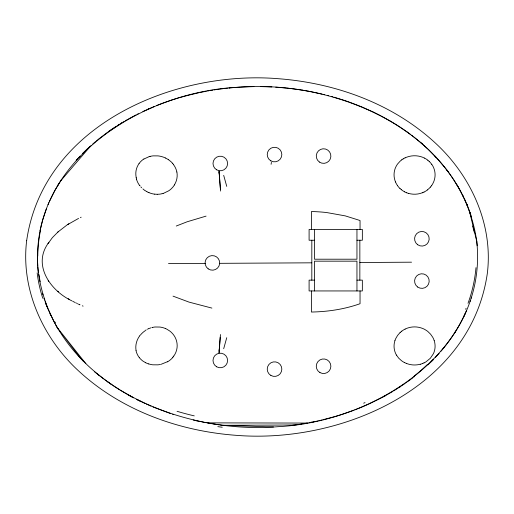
<?xml version="1.0" encoding="UTF-8"?>
<svg xmlns="http://www.w3.org/2000/svg" width="514" height="514" viewBox="0 0 514 514"><rect width="100%" height="100%" fill="white"/><g stroke="black" fill="none" stroke-linecap="round" stroke-linejoin="round"><path stroke-width="0.77" d="M37.419 256.081L37.721 265.931M219.067 353.041L220.448 334.518M219.157 350.831L220.217 337.242M219.311 348.82L219.035 352.508M271.096 164.294L271.411 162.366M40.034 230.792L42.643 220.088L46.408 208.793M41.229 225.415L41.493 224.348M226.745 337.692L223.686 348.723M471.126 298.281L471.473 297.188M394.932 340.634L394.495 342.228A19.75 18.62 -11.9 0 0 394.925 351.685L395.504 353.214A19.924 18.761 -9.2 0 0 396.467 355.097M470.034 301.532L470.406 300.452M48.027 204.726L48.939 202.587M466.519 310.559C460.203 325.33 451.446 339.015 440.986 351.19M49.408 201.527L55.017 190.225L61.417 179.617M465.376 313.18L463.769 316.611M57.806 185.374L58.384 184.41M58.975 183.447L59.566 182.496M174.413 184.956L173.603 186.158A21.267 20.097 26 0 1 172.408 187.61L171.329 188.741A21.614 20.464 30.8 0 1 168.663 190.835L163.548 193.315M48.502 242.846L48.875 242.287L48.059 243.546L52.383 237.635L58.378 231.57M454.562 333.027L455.77 331.125M48.419 242.981C32.08 265.218 50.854 291.168 72.018 300.902M139.063 163.561L138.285 164.731A19.686 17.849 42.3 0 0 136.197 177.555M431.477 185.766L430.417 187.115M139.59 335.873L140.039 335.276M173.681 356.112L172.775 357.262M443.107 348.678L444.051 347.528M60.414 181.159L90.972 145.59M76.188 160.413L77.768 158.659L76.965 159.546M439.149 353.311L435.364 357.442M78.533 157.824L80.145 156.108M433.72 359.183L431.117 361.817M433.437 359.466L427.976 364.863M400.065 332.59L397.579 335.424L395.709 338.642A19.898 18.78 -11.8 0 0 394.945 340.641M87.528 148.758L82.561 153.602L88.376 147.961M88.8 147.569L90.078 146.4M57.729 232.155L67.199 224.843L78.571 218.411M92.777 143.997L95.514 141.646M96.433 140.875L99.234 138.594M99.228 138.6L107.375 132.4M413.654 377.154L414.477 376.511M412.826 377.796L411.161 379.069M427.372 189.981L425.952 190.977A20.566 19.789 -2.5 0 1 423.986 192.063M401.755 331.157L403.175 330.174A20.611 19.776 -2.6 0 1 405.135 329.101M410.32 379.692L407.788 381.555M401.755 159.867L403.175 158.916M107.869 132.047L109.341 130.999M406.086 382.776L406.94 382.165M108.833 131.353L121.998 122.73L120.957 123.36M109.835 130.652L116.331 126.277M405.225 383.38L393.808 390.846M399.596 387.19L400.515 386.586M143.907 159.025L149.054 156.68M68.85 223.783L67.887 224.393M117.86 125.3L118.882 124.645M145.648 330.232L146.239 329.872M392.908 391.392L381.908 397.618L368.609 404.139M123.058 122.088L124.137 121.452M167.423 361.734L161.145 364.278M125.204 120.822L127.35 119.589M128.429 118.985L136.12 114.86M385.352 395.754L383.399 396.814M137.232 114.294L138.35 113.729M147.422 329.236L148.283 328.825M423.999 192.082L422.405 192.795M405.122 329.082L406.722 328.375A20.753 20.014 -0.9 0 1 408.868 327.681L410.57 327.264A20.836 20.149 0.1 0 1 420.767 327.816L422.431 328.382A20.682 19.93 1 0 1 424.48 329.294L425.977 330.187A20.502 19.66 2.8 0 1 427.802 331.459L430.597 334.203L432.666 337.171A19.975 18.909 9.7 0 1 433.636 339.092L434.201 340.654M405.122 157.856L406.722 157.175A20.714 19.166 -0.1 0 1 420.773 156.635L422.431 157.181A20.618 19.166 -0.7 0 1 424.455 158.106M142.866 111.538L154.444 106.437M423.999 362.89L422.405 363.559M80.39 217.55L81.154 217.204M367.96 404.428L361.445 407.236M147.473 109.424L148.63 108.91M148.572 328.697L150.865 327.848M360.789 407.512L357.487 408.842M156.809 105.479L159.167 104.554M176.263 226.031L187.192 221.759L206.075 216.118M356.819 409.099L354.827 409.87M159.758 104.329L161.537 103.648M353.825 410.249L341.669 414.483M162.135 103.43L171.226 100.236M171.181 100.249L173.629 99.453M174.246 99.26L178.576 97.93M340.647 414.804L335.488 416.379M163.343 193.38L163.06 193.463M179.2 97.75L186.145 95.803M149.233 156.622L149.587 156.526M334.447 416.681L322.933 419.726M186.1 95.81L198.815 92.764M162.469 193.624L162.186 193.694M420.266 364.233L418.55 364.612A20.894 19.191 0.1 0 1 412.286 364.869L410.551 364.606A20.836 19.146 -0.1 0 1 408.36 364.073L406.702 363.552M151.893 327.559L152.221 327.482M150.101 156.391L150.422 156.314M162.032 193.733L160.625 194.009A21.8 20.836 42.3 0 1 159.424 194.176L157.22 194.292M320.82 420.221L321.88 419.977M152.382 327.444L153.802 327.167A21.678 20.682 -41.4 0 1 155.016 327L159.815 327.045A21.967 20.945 -40.8 0 1 163.915 327.958L165.399 328.523M318.699 420.709L319.759 420.465M150.583 156.282L152.003 156.012A22.378 20.027 24.5 0 1 153.23 155.87L158.023 155.89A21.607 19.378 24.6 0 1 162.379 156.802L163.94 157.323A20.836 18.851 25 0 1 165.502 158.029M316.573 421.172L317.639 420.94M160.426 364.439L158.974 364.702A22.038 19.577 -23.5 0 1 157.727 364.844L152.831 364.811A22.558 20.02 -23.4 0 1 148.707 363.893M315.512 421.403L309.094 422.675M200.062 92.501L206.345 91.261M313.18 421.885L313.739 421.769M310.938 422.328L311.497 422.219M305.573 423.311L308.014 422.874M207.611 91.029L208.877 90.805M305.11 423.388L302.823 423.774M210.149 90.586L212.693 90.162M301.911 423.915L299.611 424.275M213.972 89.956L215.25 89.764M216.535 89.571L219.105 89.205M298.685 424.41L296.372 424.744M295.621 424.847L296.764 424.686M219.754 89.115L222.986 88.697M295.441 424.872L294.047 425.052M294.477 425.001L222.915 425.29L220.133 424.937M293.115 425.174L293.584 425.117M292.183 425.29L292.652 425.232M223.635 88.62L227.535 88.177M228.839 88.042L229.501 87.978M229.495 87.978L233.42 87.611M234.731 87.502L239.897 87.136M240.533 87.097L253.922 86.609M311.818 262.821L219.568 263.329M359.851 262.513L411.547 262.185M205.574 263.38L168.496 263.47M157.168 194.292L154.72 194.144M314.484 240.237L309.094 240.237L309.094 229.437L362.351 229.437L362.351 240.237L356.954 240.237M314.484 280.143L309.094 280.143L309.094 290.943L362.351 290.943L362.351 280.143L356.954 280.143M207.078 422.874L306.942 423.067M260.971 86.609L271.88 86.95M222.915 425.29L273.48 426.967M275.729 87.168L286.375 88.055M287.043 88.125L290.404 88.492M291.74 88.652L295.087 89.083M295.756 89.173L302.418 90.162M219.208 424.808L212.757 423.851M302.412 90.162L305.065 90.605M211.839 423.697L209.995 423.388M305.721 90.715L308.368 91.19M208.157 423.067L209.076 423.234M308.361 91.19L310.989 91.685M204.925 422.476L205.998 422.675M311.645 91.813L322.092 94.075M203.852 422.264L201.713 421.84M200.64 421.621L195.333 420.465M196.155 420.651L197.209 420.889M211.903 308.098L189.036 302.11L173.019 296.135M195.114 420.413L193.225 419.977M323.415 94.39L324.732 94.717M327.354 95.379L328.664 95.726M331.273 96.426L332.577 96.793M333.875 97.159L344.174 100.333M408.354 193.367L406.702 192.782M148.681 363.944L147.235 363.43A22.301 19.969 -25.5 0 1 145.706 362.723M172.633 414.226L173.636 414.547M170.622 413.564L152.992 406.966M344.81 100.551L348.614 101.856M349.25 102.074L361.727 106.88L373.665 112.219M148.97 192.647L150.461 193.2A21.402 20.444 42.2 0 0 154.72 194.17M82.304 305.804L83.101 306.132M151.084 406.156L148.238 404.923M146.362 404.075L147.3 404.499M145.423 403.651L136.319 399.243M77.402 303.626L78.147 303.973M165.514 157.997L168.438 159.661M75.828 302.868L76.612 303.247M373.652 112.213L380.656 115.727M140.245 401.203L137.54 399.86M145.693 362.749L142.956 361.104A21.575 19.481 -29.2 0 1 141.523 359.928L140.418 358.894A20.901 18.941 -32.8 0 1 139.307 357.59M404.659 362.659L403.149 361.83A20.483 19.05 -2.2 0 1 401.363 360.577L398.691 358.155L396.461 355.097M75.05 302.483L72.763 301.307M424.468 158.087L425.977 158.922A20.496 19.172 -2.1 0 1 427.77 160.201M147.261 191.857L146.554 191.478M381.234 116.029L389.785 120.758M133.646 397.855L131.88 396.917M404.659 191.838L403.149 190.964A20.509 19.718 2.7 0 1 401.325 189.672M132.201 397.091L127.825 394.681M130.999 396.442L120.655 390.454M146.278 191.317L144.903 190.443M389.766 120.745L394.225 123.411M68.176 298.685L69.139 299.264M394.771 123.752L395.876 124.433M119.807 389.933L116.453 387.807M396.429 124.78L400.689 127.53M114.821 386.74L115.624 387.267M113.221 385.673L114.018 386.207M401.203 127.877L406.857 131.777M112.425 385.134L107.702 381.838M110.838 384.048L111.628 384.594M109.264 382.949L110.047 383.502M406.818 131.751L410.821 134.681M108.062 382.095L104.605 379.563M411.804 135.426L412.793 136.178M103.076 378.413L103.841 378.991M413.77 136.942L420.497 142.417M427.789 160.175L429.171 161.357M98.829 375.085L97.352 373.877M401.338 189.653L399.956 188.432M57.735 291.181L58.551 291.868M420.966 142.821L427.879 149.047M420.529 142.449L422.405 144.068M142.911 188.895L142.995 188.966A20.515 19.262 39.3 0 0 144.518 190.231M428.779 149.902L437.748 159.115L445.278 168.001M82.568 360.398L83.217 361.053M81.276 359.08L81.919 359.742M434.613 155.748L436.206 157.438M172.498 163.227L173.488 164.467M85.844 363.642L57.022 327.302L80.499 358.264M445.76 168.618L448.124 171.708M140.052 185.869L139.635 185.316M139.3 357.596L138.439 356.375A19.834 17.984 -36.5 0 1 136.004 350.426M446.756 169.89L447.694 171.136M448.163 171.76L450.874 175.499M431.773 164.345L432.666 165.752A20.168 19.076 -9 0 1 433.617 167.66L434.201 169.209A20.072 19.005 -11.6 0 1 434.651 178.788L434.201 180.401A20.162 19.114 -11.5 0 1 433.411 182.412L432.659 183.928A20.271 19.269 -9.2 0 1 431.464 185.76M48.168 280.573L48.695 281.344M451.318 176.141L453.085 178.724M397.354 185.342L396.461 183.903A20.207 19.204 9.4 0 1 395.491 181.956M453.521 179.373L459.156 188.567M58.043 329.024L55.319 324.315M457.004 184.892L458.109 186.743M459.182 188.619L460.21 190.456M460.236 190.501L465.074 200.158M54.876 323.518L47.539 308.079M462.581 194.979L463.23 196.271M49.993 313.771L50.828 315.577M465.093 200.19L467.38 205.491L466.84 204.18M395.504 181.95L394.925 180.375A20.072 19.024 11.7 0 1 394.495 170.783L394.932 169.19A20.13 19.057 11.4 0 1 395.703 167.204L396.474 165.733A20.232 19.134 8.7 0 1 397.637 163.934L400.065 161.261A20.438 19.217 4.2 0 1 401.736 159.848M467.663 206.165L470.978 215.27M46.523 305.489L47.282 307.436M46.864 306.395L45.45 302.618M45.071 301.557L46.266 304.841M470.137 212.77L470.567 214.03M43.953 298.223L44.628 300.227M471.19 215.925L471.582 217.171M136.544 179.065L136.171 177.555M42.553 293.584L42.925 294.895M223.686 175.351L226.745 186.383M466.635 203.692L467.046 205.227M472.623 225.993L474.486 232.913M469.237 210.245L476.754 241.368L477.204 245.75M176.835 172.004L176.482 170.513A19.288 18.041 21.8 0 0 173.411 164.519M136.075 350.407L135.863 348.935A19.198 17.315 -41.5 0 1 139.455 336.162M476.754 241.368C461.032 131.957 337.043 79.092 237.359 87.303C140.328 91.993 26.702 163.452 38.344 272.632C54.066 382.043 178.056 434.908 277.74 426.697C374.77 422.007 488.396 350.548 476.754 241.368L476.504 239.37M38.344 272.632L37.792 266.965M220.442 189.602L219.035 171.567L219.176 173.488M220.57 191.06L219.067 171.04M360.044 229.43L360.044 220.512L345.279 215.886L326.698 212.552A159.436 159.436 0 0 0 311.426 211.543L311.426 229.43M360.044 290.956L360.044 303.716C344.464 309.248 327.919 311.735 311.426 312.037L311.426 290.956M359.851 240.237L359.851 280.143M356.954 229.43L356.954 259.21L314.484 259.21L314.484 229.43M356.954 290.956L356.954 261.17L314.484 261.17L314.484 290.956M311.818 240.237L311.818 280.143M168.412 159.706A20.033 18.388 24.8 0 1 169.993 160.882L171.233 161.91A19.596 18.176 23.7 0 1 172.466 163.253M176.893 171.997A20.085 18.954 17.4 0 1 174.374 184.931M148.938 192.666A21.01 19.943 40.4 0 1 147.582 192.05M141.626 187.738A20.142 18.716 39.4 0 1 140.881 186.935M139.467 185.297A19.603 18.029 40.2 0 1 136.441 179.084M139.056 163.555A21.235 19.359 35.7 0 1 143.869 158.98M165.405 328.51A21.896 20.804 -37.7 0 1 166.896 329.217L169.633 330.945A21.594 20.425 -32 0 1 171.117 332.153L172.216 333.258A21.215 20.007 -27.3 0 1 173.372 334.601L174.259 335.86A20.38 19.185 -22.6 0 1 176.777 341.964L177.041 343.448A19.159 18.029 -16 0 1 173.732 356.151M172.884 357.346A19.654 18.234 -21.6 0 1 167.5 361.856M140.489 334.955A20.194 18.581 -39 0 1 145.269 330.656M429.139 161.39A20.316 19.121 -4.6 0 1 431.747 164.364M430.385 187.083A20.425 19.5 -6.4 0 1 427.34 189.942M422.379 192.744A20.682 19.982 -0.8 0 1 408.367 193.322M406.69 192.801A20.605 19.905 1 0 1 404.646 191.857M399.918 188.465A20.348 19.468 5.4 0 1 397.322 185.368M403.156 158.89A20.566 19.224 1.9 0 1 405.109 157.83M434.214 340.654A19.815 18.703 12 0 1 434.748 342.709L434.985 344.335A19.731 18.607 13.3 0 1 434.638 350.137L434.201 351.711A19.853 18.716 11.7 0 1 433.424 353.671L430.34 358.264L425.952 361.85A20.611 19.153 2 0 1 424.018 362.923M422.412 363.584A20.785 19.185 0.6 0 1 420.272 364.259M406.715 363.52A20.689 19.108 -0.7 0 1 404.672 362.633M400.085 332.609A20.412 19.481 -5.1 0 1 401.768 331.183M222.234 427.23A203.917 139.056 -4.3 0 1 217.82 426.639M365.03 402.603A247.202 226.192 13.3 0 1 363.674 403.182M40.169 281.762A102.787 75.385 88.5 0 1 39 274.611M55.499 322.921A145.841 114.404 -88.4 0 1 55.037 322.06M475.996 267.64A125.159 110.761 -87.2 0 1 468.016 303.331M466.076 308.31A125.159 110.761 -87.2 0 1 465.665 309.293M427.539 364.381A212.892 202.42 69.9 0 1 414.181 376.113M194.273 415.877A230.24 162.283 -5.6 0 1 177.06 411.296M103.108 378.362A256.043 225.177 -49.4 0 1 94.486 371.744M42.79 298.287A105.46 79.13 89.2 0 1 37.156 272.876M37.779 256.094A100.808 74.524 89 0 1 40.394 230.927M26.657 240.706C20.817 288.174 41.917 335.681 75.828 368.313C118.683 409.42 177.336 430.944 235.952 435.313C340.763 443.884 470.837 388.308 487.343 273.294C493.183 225.826 472.083 178.319 438.172 145.687C395.317 104.58 336.664 83.056 278.048 78.687C173.237 70.116 43.163 125.692 26.657 240.706M79.214 304.455L78.899 304.314L79.972 304.796L79.214 304.455M270.884 160.876A7.299 7.299 0 0 0 281.833 154.553A7.299 7.299 0 0 0 270.884 148.238A7.299 7.299 0 0 0 270.884 160.876M319.374 162.038A7.299 7.299 0 0 0 330.849 156.725A7.299 7.299 0 0 0 320.511 149.445A7.299 7.299 0 0 0 319.374 162.038M417.683 287.037A7.299 7.299 0 0 0 429.158 281.723A7.299 7.299 0 0 0 418.82 274.444A7.299 7.299 0 0 0 417.683 287.037M216.651 366.797A7.299 7.299 0 0 0 227.599 360.475A7.299 7.299 0 0 0 216.651 354.152A7.299 7.299 0 0 0 216.651 366.797M319.926 372.566A7.299 7.299 0 0 0 330.875 366.244A7.299 7.299 0 0 0 319.926 359.922A7.299 7.299 0 0 0 319.926 372.566M417.683 244.741A7.299 7.299 0 0 0 429.158 239.428A7.299 7.299 0 0 0 418.82 232.148A7.299 7.299 0 0 0 417.683 244.741M216.651 169.813A7.299 7.299 0 0 0 227.599 163.491A7.299 7.299 0 0 0 216.651 157.168A7.299 7.299 0 0 0 216.651 169.813M208.196 268.861A7.299 7.299 0 0 0 219.664 263.547A7.299 7.299 0 0 0 209.333 256.268A7.299 7.299 0 0 0 208.196 268.861M270.884 375.451A7.299 7.299 0 0 0 281.833 369.129A7.299 7.299 0 0 0 270.884 362.807A7.299 7.299 0 0 0 270.884 375.451"/></g></svg>
